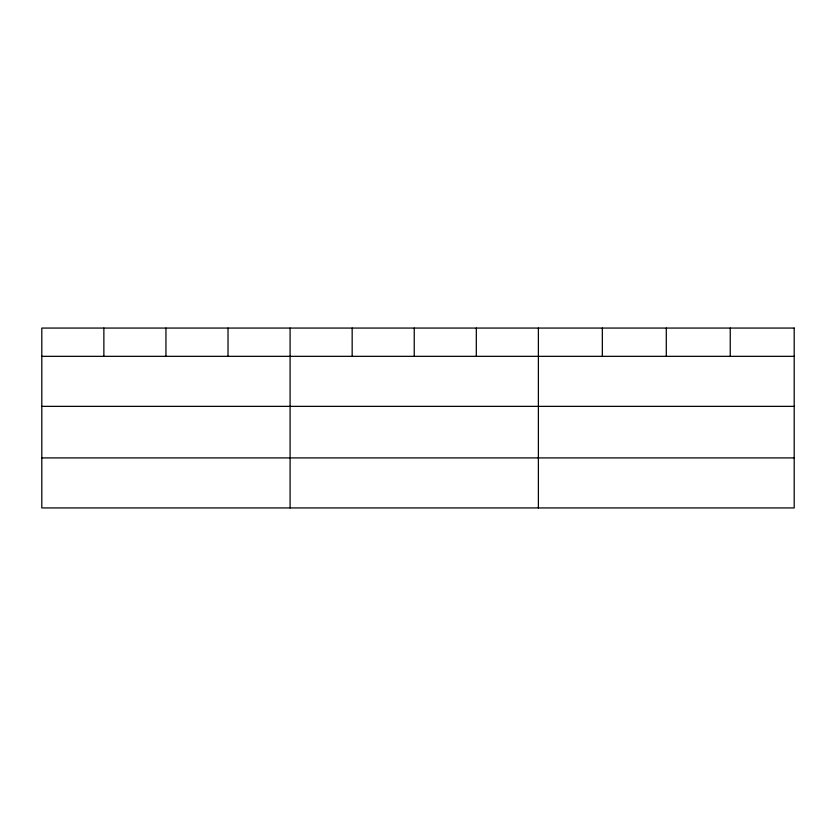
<?xml version="1.0" encoding="UTF-8"?>
<svg xmlns="http://www.w3.org/2000/svg" width="836" height="836" viewBox="0 0 836 836"><rect width="100%" height="100%" fill="white"/><g stroke="black" fill="none" stroke-linecap="round" stroke-linejoin="round"><path stroke-width="1.25" d="M41.8 356.335L794.2 356.335M41.8 406.359L794.2 406.359M41.8 457.909L794.2 457.909M730.246 328.067L730.246 356.335M666.292 328.067L666.292 356.335M602.338 328.067L602.338 356.335M538.384 328.067L538.384 507.933M476.311 328.067L476.311 356.335M414.238 328.067L414.238 356.335M352.165 328.067L352.165 356.335M290.092 328.067L290.092 507.933M228.019 328.067L228.019 356.335M165.946 328.067L165.946 356.335M103.873 328.067L103.873 356.335M794.2 328.067L41.8 328.067L41.8 507.933L794.2 507.933L794.2 328.067"/></g></svg>
